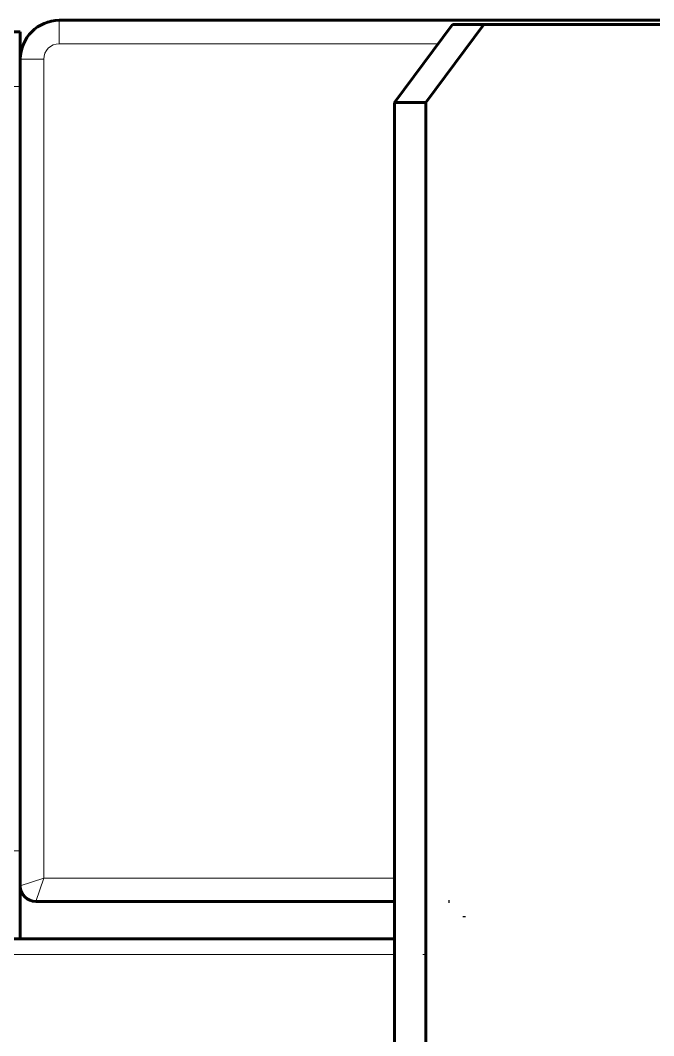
# Model space of a CAD drawing. Header units: millimetres. Extents: x 0 to 594, y 0 to 420.
# Drawn here: x 473.51 to 477.58, y 382.76 to 389.27 of the extents above; entities that cross this region are included whole.
import ezdxf

# ---------------------------------------------------------------- set-up
doc = ezdxf.new("R2010")
doc.units = ezdxf.units.MM
for name, pattern in [('K5LT_BASIC', [0]), ('K5LT_DASHED', [6, 4, -2]), ('K5LT_THIN', [0])]:
    doc.linetypes.add(name, pattern=pattern)
doc.layers.add('Системный слой', color=7, linetype='Continuous')

# ---------------------------------------------------------------- blocks, each defined once
blk = doc.blocks.new('U396')
at = {"layer": 'Системный слой', "color": 5, "linetype": 'K5LT_BASIC', "lineweight": 60, "true_color": 0x0000ff}
for p, q in [((476.287, 389.2459), (475.9147, 388.7459)), ((476.115, 388.7459), (476.4873, 389.2459)), ((476.4873, 389.2459), (476.287, 389.2459)), ((478.844, 389.2459), (476.4873, 389.2459)), ((475.9147, 381.2459), (475.9147, 388.7459)), ((476.115, 388.7459), (475.9147, 388.7459)), ((476.115, 381.2459), (476.115, 388.7459))]:
    blk.add_line(p, q, dxfattribs=at)
at = {"layer": 'Системный слой', "color": 7, "linetype": 'K5LT_DASHED', "lineweight": 18}
for p, q in [((475.9147, 388.7459), (476.287, 389.2459)), ((476.4873, 389.2459), (476.115, 388.7459)), ((476.287, 389.2459), (478.6438, 389.2459)), ((475.9147, 388.7459), (475.9147, 381.2459)), ((476.115, 388.7459), (475.9147, 388.7459)), ((476.115, 388.7459), (476.115, 381.2459))]:
    blk.add_line(p, q, dxfattribs=at)

msp = doc.modelspace()

# ---------------------------------------------------------------- linework, layer by layer
at = {"layer": 'Системный слой', "color": 5, "linetype": 'K5LT_BASIC', "lineweight": 60, "true_color": 0x0000ff}
for p, q in [((481.71471, 389.27223), (473.76471, 389.27223)), ((473.51471, 389.19723), (227.51471, 389.19723)), ((473.51471, 389.19723), (473.51471, 388.84723)), ((473.51471, 388.84723), (473.51471, 383.94448)), ((473.51471, 383.94448), (473.51471, 383.602)), ((473.51471, 383.71907), (473.51471, 383.72797)), ((475.91471, 383.61907), (473.61471, 383.61907)), ((473.51471, 383.602), (473.51471, 383.37881)), ((467.58971, 383.37881), (475.91471, 383.37881))]:
    msp.add_line(p, q, dxfattribs=at)
at = {"layer": 'Системный слой', "color": 7, "linetype": 'K5LT_THIN', "lineweight": 18}
for p, q in [((473.76471, 389.12223), (473.76471, 389.27223)), ((476.19488, 389.12223), (473.76471, 389.12223)), ((473.66471, 389.02223), (473.51471, 389.02223)), ((473.66471, 383.76907), (473.66471, 389.02223)), ((473.51471, 388.84723), (161.01471, 388.84723)), ((473.51471, 383.94448), (161.01471, 383.94448)), ((473.51471, 383.71907), (473.66471, 383.76907)), ((473.61471, 383.61907), (473.66471, 383.76907)), ((475.91471, 383.76907), (473.66471, 383.76907)), ((467.58971, 383.27881), (475.91471, 383.27881)), ((476.0963, 383.27881), (476.11497, 383.27881))]:
    msp.add_line(p, q, dxfattribs=at)
at = {"layer": 'Системный слой', "color": 5, "linetype": 'K5LT_BASIC', "lineweight": 60, "true_color": 0x0000ff}
for centre, radius, start, end in [((473.76471, 389.02223), 0.25, 90, 180), ((473.61471, 383.71907), 0.1, 180, 270), ((476.26155, 383.51907), 0.1, 86.641143, 90), ((476.26155, 383.51907), 0.1, 0, 3.358857)]:
    msp.add_arc(centre, radius, start, end, dxfattribs=at)
at = {"layer": 'Системный слой', "color": 7, "linetype": 'K5LT_THIN', "lineweight": 18}
msp.add_arc((473.76471, 389.02223), 0.1, 90, 180, dxfattribs=at)

# ---------------------------------------------------------------- block references
at = {"layer": 'Системный слой'}
msp.add_blockref('U396', (0, 0), dxfattribs=at)

doc.saveas('drawing.dxf')
